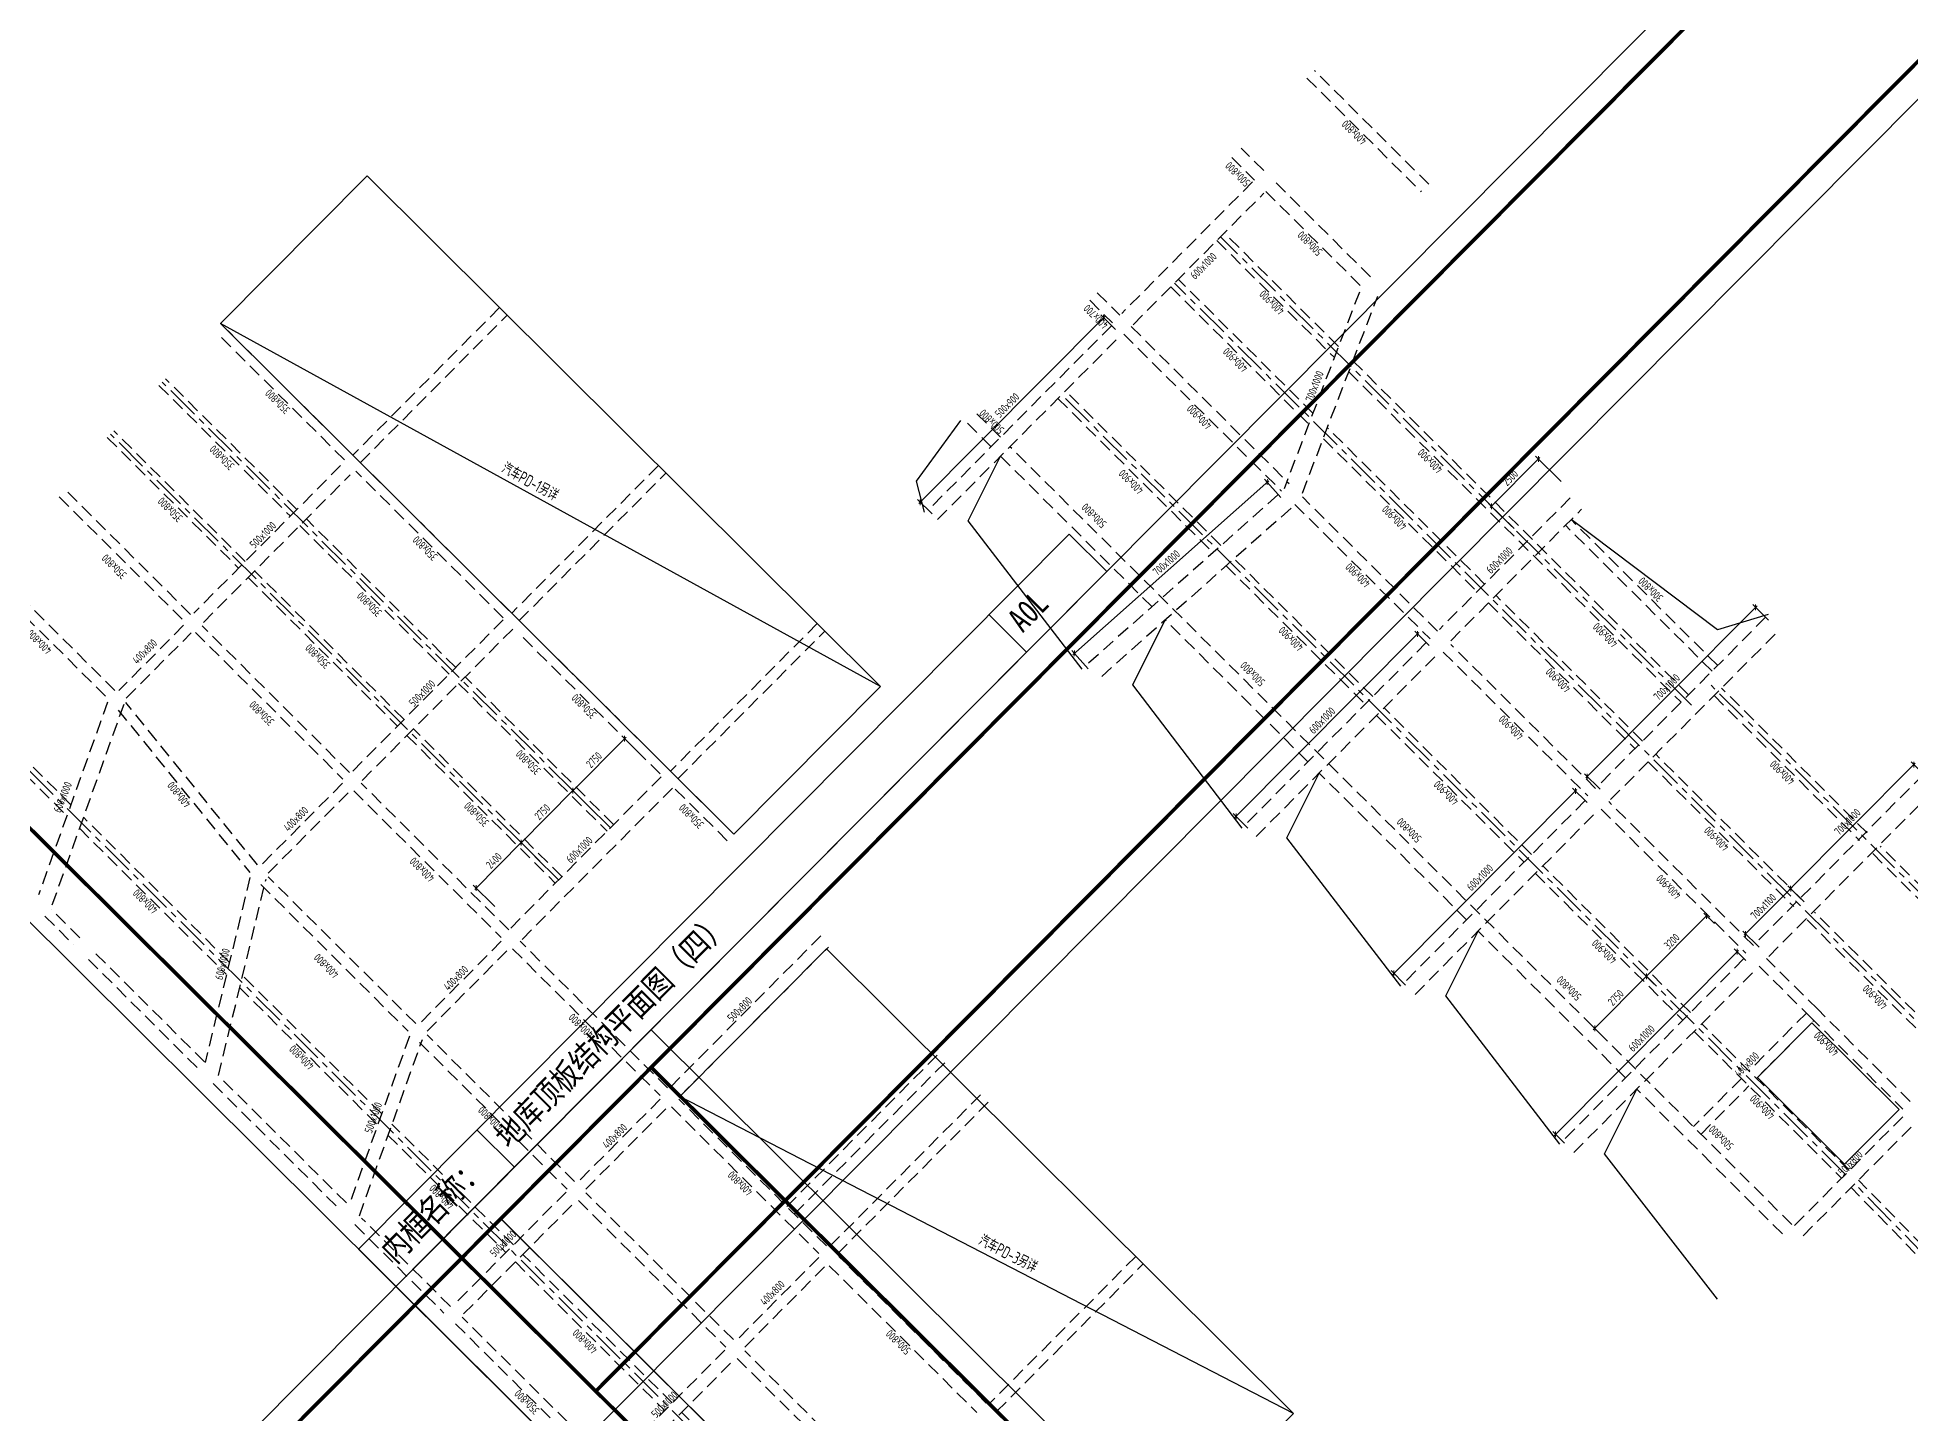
# Model space of a CAD drawing. Extents: x -10019161317 to 520012312, y -3104337261 to 7448155121.
# Drawn here: x 518789741 to 518859981, y 3499950075 to 3500001662 of the extents above; entities that cross this region are included whole.
import ezdxf
from ezdxf.enums import TextEntityAlignment as Align

# ---------------------------------------------------------------- set-up
doc = ezdxf.new("R2010")
doc.units = 0
doc.header["$LTSCALE"] = 1000
doc.header["$MEASUREMENT"] = 0
doc.linetypes.add('CENTER', pattern=[2, 1.25, -0.25, 0.25, -0.25])
doc.linetypes.add('DASHED', pattern=[0.75, 0.5, -0.25])
doc.layers.get('0').update_dxf_attribs({"linetype": 'CONTINUOUS'})
for name, color, linetype in [('S_AXIS', 8, 'CENTER'), ('S_AXIS_DIMS', 3, 'CONTINUOUS'), ('S_BEAM', 4, 'DASHED'), ('S_BEAM_SECD_TEXT_VERT', 211, 'CONTINUOUS'), ('S_BEAM_TEXT_HORZ', 7, 'CONTINUOUS'), ('S_DETL_DIMS', 83, 'CONTINUOUS'), ('S_HOLE', 201, 'CONTINUOUS'), ('S_STAR', 243, 'CONTINUOUS')]:
    doc.layers.add(name, color=color, linetype=linetype)
doc.layers.add('内框', color=8, linetype='CONTINUOUS', plot=False)
doc.styles.add('TH-STYLE3', font='tssdeng.shx', dxfattribs={"width": 0.7, "bigfont": 'tssdchn.shx'})
doc.styles.add('样式 1_yjk', font='Tssdeng.shx', dxfattribs={"width": 0.7, "bigfont": 'Tssdchn.shx'})
doc.styles.add('黑体', font='simhei.ttf')
doc.dimstyles.new('TSSD_100_100', dxfattribs={"dimtxt": 300, "dimasz": 150, "dimexe": 150, "dimexo": 200, "dimgap": 100, "dimtad": 1, "dimdec": 1, "dimdsep": 46, "dimtxsty": 'TH-STYLE3', "dimblk": 'ARCHTICK', "dimcen": -100, "dimdle": 75, "dimclrt": 7, "dimadec": 0, "dimazin": 0, "dimtfac": 1, "dimtdec": 1, "dimtix": 1, "dimtmove": 2, "dimatfit": 3, "dimldrblk": 'ARCHTICK', "dimfxl": 200, "dimtolj": 1, "dimtzin": 0, "dimarcsym": 0})

# ---------------------------------------------------------------- blocks, each defined once
blk = doc.blocks.new('THAPE_A0L_inner')
at = {"layer": '内框'}
for p, q in [((0, 860.8), (0, 841)), ((0, 860.8), (378, 860.8)), ((63, 841), (63, 860.8)), ((63, 860.8), (63, 841)), ((335.4, 841), (335.36, 860.8)), ((335.36, 860.8), (335.4, 841)), ((378, 841), (378, 860.8)), ((0, 841), (63, 841)), ((36, 841), (0, 841)), ((108, 841), (36, 841)), ((63, 841), (335.4, 841)), ((252, 841), (108, 841)), ((378, 841), (252, 841)), ((335.4, 841), (378, 841)), ((1179, 774), (1179, 802))]:
    blk.add_line(p, q, dxfattribs=at)
blk.add_lwpolyline([(0, 0), (1189, 0), (1189, 841), (0, 841)], close=True, dxfattribs=at)
at = {"layer": '内框', "const_width": 1.4}
blk.add_lwpolyline([(25, 831), (25, 10), (1179, 10), (1179, 831)], close=True, dxfattribs=at)
at = {"layer": '内框', "const_width": 0.5}
blk.add_lwpolyline([(1099, 831), (1099, 10)], dxfattribs=at)
at = {"layer": '内框', "style": '黑体', "width": 0.8}
for s, p in [('内框名称：', (5.69, 846.97)), ('A0L', (339.29, 846.96))]:
    blk.add_text(s, height=9, dxfattribs=at).set_placement(p)
blk.add_attdef('内框名称', (66.25, 846.96), '', height=9, dxfattribs=at)
blk = doc.blocks.new('_ArchTick')
at = {"color": 0, "const_width": 0.25}
blk.add_lwpolyline([(-0.53, -0.53), (0.53, 0.53)], dxfattribs=at)
blk = doc.blocks.new('*D113')
at = {"layer": 'S_AXIS_DIMS', "color": 0, "lineweight": -2, "transparency": 16777216}
for p, q in [((518850129, 3499966517), (518848084, 3499964461)), ((518850368, 3499966174), (518849970, 3499966570)), ((518848429, 3499964224), (518848030, 3499964620))]:
    blk.add_line(p, q, dxfattribs=at)
at = {"layer": 'S_AXIS_DIMS', "color": 0, "lineweight": -2, "transparency": 16777216, "xscale": 150, "yscale": 150, "zscale": 150}
for p, rotation in [((518850076, 3499966464), 45.15500888137735), ((518848137, 3499964514), 225.1550088813773)]:
    blk.add_blockref('_ArchTick', p, dxfattribs=dict(at, rotation=rotation))
at = {"layer": 'S_AXIS_DIMS', "color": 7, "transparency": 16777216, "insert": (518848929, 3499965666), "char_height": 300, "attachment_point": 5, "rotation": 45.15501, "style": 'TH-STYLE3'}
blk.add_mtext('\\A1;2750', dxfattribs=at)
blk = doc.blocks.new('*D114')
at = {"layer": 'S_AXIS_DIMS', "color": 0, "lineweight": -2, "transparency": 16777216}
for p, q in [((518852385, 3499968786), (518850023, 3499966411)), ((518852625, 3499968442), (518852226, 3499968839)), ((518850368, 3499966174), (518849969, 3499966570))]:
    blk.add_line(p, q, dxfattribs=at)
at = {"layer": 'S_AXIS_DIMS', "color": 0, "lineweight": -2, "transparency": 16777216, "xscale": 150, "yscale": 150, "zscale": 150}
for p, rotation in [((518852332, 3499968733), 45.15500888137735), ((518850076, 3499966464), 225.1550088813773)]:
    blk.add_blockref('_ArchTick', p, dxfattribs=dict(at, rotation=rotation))
at = {"layer": 'S_AXIS_DIMS', "color": 7, "transparency": 16777216, "insert": (518851027, 3499967775), "char_height": 300, "attachment_point": 5, "rotation": 45.15501, "style": 'TH-STYLE3'}
blk.add_mtext('\\A1;3200', dxfattribs=at)
blk = doc.blocks.new('*D115')
at = {"layer": 'S_AXIS_DIMS', "color": 0, "lineweight": -2, "transparency": 16777216}
for p, q in [((518846874, 3499985021), (518845922, 3499985968)), ((518846081, 3499985915), (518844213, 3499984037)), ((518845112, 3499983248), (518844159, 3499984196))]:
    blk.add_line(p, q, dxfattribs=at)
at = {"layer": 'S_AXIS_DIMS', "color": 0, "lineweight": -2, "transparency": 16777216, "xscale": 150, "yscale": 150, "zscale": 150}
for p, rotation in [((518846029, 3499985862), 45.15500888137735), ((518844266, 3499984090), 225.1550088813773)]:
    blk.add_blockref('_ArchTick', p, dxfattribs=dict(at, rotation=rotation))
at = {"layer": 'S_AXIS_DIMS', "color": 7, "transparency": 16777216, "insert": (518844970, 3499985152), "char_height": 300, "attachment_point": 5, "rotation": 45.15501, "style": 'TH-STYLE3'}
blk.add_mtext('\\A1;2500', dxfattribs=at)
blk = doc.blocks.new('*D116')
at = {"layer": 'S_AXIS_DIMS', "color": 0, "lineweight": -2, "transparency": 16777216}
for p, q in [((518806136, 3499969722), (518807934, 3499971530)), ((518808579, 3499970782), (518807775, 3499971583)), ((518806887, 3499969081), (518806082, 3499969881))]:
    blk.add_line(p, q, dxfattribs=at)
at = {"layer": 'S_AXIS_DIMS', "color": 0, "lineweight": -2, "transparency": 16777216, "xscale": 150, "yscale": 150, "zscale": 150}
for p, rotation in [((518807881, 3499971477), 45.15500888137735), ((518806189, 3499969775), 225.1550088813773)]:
    blk.add_blockref('_ArchTick', p, dxfattribs=dict(at, rotation=rotation))
at = {"layer": 'S_AXIS_DIMS', "color": 7, "transparency": 16777216, "insert": (518806858, 3499970802), "char_height": 300, "attachment_point": 5, "rotation": 45.15501, "style": 'TH-STYLE3'}
blk.add_mtext('\\A1;2400', dxfattribs=at)
blk = doc.blocks.new('*D117')
at = {"layer": 'S_AXIS_DIMS', "color": 0, "lineweight": -2, "transparency": 16777216}
for p, q in [((518807828, 3499971424), (518809873, 3499973480)), ((518810519, 3499972732), (518809714, 3499973532)), ((518808579, 3499970782), (518807775, 3499971583))]:
    blk.add_line(p, q, dxfattribs=at)
at = {"layer": 'S_AXIS_DIMS', "color": 0, "lineweight": -2, "transparency": 16777216, "xscale": 150, "yscale": 150, "zscale": 150}
for p, rotation in [((518809820, 3499973427), 45.15500888137735), ((518807881, 3499971477), 225.1550088813773)]:
    blk.add_blockref('_ArchTick', p, dxfattribs=dict(at, rotation=rotation))
at = {"layer": 'S_AXIS_DIMS', "color": 7, "transparency": 16777216, "insert": (518808674, 3499972628), "char_height": 300, "attachment_point": 5, "rotation": 45.15501, "style": 'TH-STYLE3'}
blk.add_mtext('\\A1;2750', dxfattribs=at)
blk = doc.blocks.new('*D118')
at = {"layer": 'S_AXIS_DIMS', "color": 0, "lineweight": -2, "transparency": 16777216}
for p, q in [((518809768, 3499973373), (518811813, 3499975430)), ((518812316, 3499974823), (518811653, 3499975482)), ((518810377, 3499972873), (518809714, 3499973532))]:
    blk.add_line(p, q, dxfattribs=at)
at = {"layer": 'S_AXIS_DIMS', "color": 0, "lineweight": -2, "transparency": 16777216, "xscale": 150, "yscale": 150, "zscale": 150}
for p, rotation in [((518811760, 3499975376), 45.15500888137735), ((518809820, 3499973427), 225.1550088813773)]:
    blk.add_blockref('_ArchTick', p, dxfattribs=dict(at, rotation=rotation))
at = {"layer": 'S_AXIS_DIMS', "color": 7, "transparency": 16777216, "insert": (518810613, 3499974578), "char_height": 300, "attachment_point": 5, "rotation": 45.15501, "style": 'TH-STYLE3'}
blk.add_mtext('\\A1;2750', dxfattribs=at)
blk = doc.blocks.new('*D133')
at = {"layer": 'S_DETL_DIMS', "color": 0, "lineweight": -2, "transparency": 16777216}
for p, q in [((518846618, 3499960490), (518853528, 3499967438)), ((518853805, 3499967057), (518853369, 3499967491)), ((518847000, 3499960215), (518846564, 3499960648))]:
    blk.add_line(p, q, dxfattribs=at)
at = {"layer": 'S_DETL_DIMS', "color": 0, "lineweight": -2, "transparency": 16777216, "xscale": 150, "yscale": 150, "zscale": 150}
for p, rotation in [((518853475, 3499967385), 45.15729227768128), ((518846671, 3499960543), 225.1572922776813)]:
    blk.add_blockref('_ArchTick', p, dxfattribs=dict(at, rotation=rotation))
at = {"layer": 'S_DETL_DIMS', "color": 7, "transparency": 16777216, "insert": (518849896, 3499964140), "char_height": 300, "attachment_point": 5, "rotation": 45.15729, "style": 'TH-STYLE3'}
blk.add_mtext('\\A1;600x1000', dxfattribs=at)
blk = doc.blocks.new('*D134')
at = {"layer": 'S_DETL_DIMS', "color": 0, "lineweight": -2, "transparency": 16777216}
for p, q in [((518853741, 3499968003), (518855539, 3499969810)), ((518855991, 3499969255), (518855380, 3499969863)), ((518854299, 3499967554), (518853688, 3499968161))]:
    blk.add_line(p, q, dxfattribs=at)
at = {"layer": 'S_DETL_DIMS', "color": 0, "lineweight": -2, "transparency": 16777216, "xscale": 150, "yscale": 150, "zscale": 150}
for p, rotation in [((518855486, 3499969757), 45.15729227768128), ((518853794, 3499968056), 225.1572922776813)]:
    blk.add_blockref('_ArchTick', p, dxfattribs=dict(at, rotation=rotation))
at = {"layer": 'S_DETL_DIMS', "color": 7, "transparency": 16777216, "insert": (518854463, 3499969083), "char_height": 300, "attachment_point": 5, "rotation": 45.15729, "style": 'TH-STYLE3'}
blk.add_mtext('\\A1;700x1100', dxfattribs=at)
blk = doc.blocks.new('*D135')
at = {"layer": 'S_DETL_DIMS', "color": 0, "lineweight": -2, "transparency": 16777216}
for p, q in [((518855433, 3499969704), (518860158, 3499974455)), ((518860575, 3499973935), (518859999, 3499974507)), ((518855991, 3499969255), (518855380, 3499969863))]:
    blk.add_line(p, q, dxfattribs=at)
at = {"layer": 'S_DETL_DIMS', "color": 0, "lineweight": -2, "transparency": 16777216, "xscale": 150, "yscale": 150, "zscale": 150}
for p, rotation in [((518860105, 3499974401), 45.15729227768128), ((518855486, 3499969757), 225.1572922776813)]:
    blk.add_blockref('_ArchTick', p, dxfattribs=dict(at, rotation=rotation))
at = {"layer": 'S_DETL_DIMS', "color": 7, "transparency": 16777216, "insert": (518857618, 3499972256), "char_height": 300, "attachment_point": 5, "rotation": 45.15729, "style": 'TH-STYLE3'}
blk.add_mtext('\\A1;700x1000', dxfattribs=at)
blk = doc.blocks.new('*D136')
at = {"layer": 'S_DETL_DIMS', "color": 0, "lineweight": -2, "transparency": 16777216}
for p, q in [((518847808, 3499973903), (518854225, 3499980356)), ((518854654, 3499979823), (518854065, 3499980408)), ((518848343, 3499973477), (518847754, 3499974062))]:
    blk.add_line(p, q, dxfattribs=at)
at = {"layer": 'S_DETL_DIMS', "color": 0, "lineweight": -2, "transparency": 16777216, "xscale": 150, "yscale": 150, "zscale": 150}
for p, rotation in [((518854172, 3499980302), 45.15729227768128), ((518847860, 3499973956), 225.1572922776813)]:
    blk.add_blockref('_ArchTick', p, dxfattribs=dict(at, rotation=rotation))
at = {"layer": 'S_DETL_DIMS', "color": 7, "transparency": 16777216, "insert": (518850839, 3499977306), "char_height": 300, "attachment_point": 5, "rotation": 45.15729, "style": 'TH-STYLE3'}
blk.add_mtext('\\A1;700x1000', dxfattribs=at)
blk = doc.blocks.new('*D137')
at = {"layer": 'S_DETL_DIMS', "color": 0, "lineweight": -2, "transparency": 16777216}
for p, q in [((518840555, 3499966519), (518847466, 3499973467)), ((518847849, 3499972980), (518847307, 3499973520)), ((518841044, 3499966138), (518840502, 3499966678))]:
    blk.add_line(p, q, dxfattribs=at)
at = {"layer": 'S_DETL_DIMS', "color": 0, "lineweight": -2, "transparency": 16777216, "xscale": 150, "yscale": 150, "zscale": 150}
for p, rotation in [((518847413, 3499973414), 45.15729227768128), ((518840608, 3499966572), 225.1572922776813)]:
    blk.add_blockref('_ArchTick', p, dxfattribs=dict(at, rotation=rotation))
at = {"layer": 'S_DETL_DIMS', "color": 7, "transparency": 16777216, "insert": (518843833, 3499970169), "char_height": 300, "attachment_point": 5, "rotation": 45.15729, "style": 'TH-STYLE3'}
blk.add_mtext('\\A1;600x1000', dxfattribs=at)
blk = doc.blocks.new('*D150')
at = {"layer": 'S_DETL_DIMS', "color": 0, "lineweight": -2, "transparency": 16777216}
for p, q in [((518834635, 3499972407), (518841545, 3499979356)), ((518841929, 3499978869), (518841386, 3499979408)), ((518835124, 3499972026), (518834581, 3499972566))]:
    blk.add_line(p, q, dxfattribs=at)
at = {"layer": 'S_DETL_DIMS', "color": 0, "lineweight": -2, "transparency": 16777216, "xscale": 150, "yscale": 150, "zscale": 150}
for p, rotation in [((518841493, 3499979302), 45.15729227768128), ((518834688, 3499972460), 225.1572922776813)]:
    blk.add_blockref('_ArchTick', p, dxfattribs=dict(at, rotation=rotation))
at = {"layer": 'S_DETL_DIMS', "color": 7, "transparency": 16777216, "insert": (518837913, 3499976058), "char_height": 300, "attachment_point": 5, "rotation": 45.15729, "style": 'TH-STYLE3'}
blk.add_mtext('\\A1;600x1000', dxfattribs=at)
blk = doc.blocks.new('*D151')
at = {"layer": 'S_DETL_DIMS', "color": 0, "lineweight": -2, "transparency": 16777216}
for p, q in [((518828571, 3499978523), (518835913, 3499985042)), ((518836372, 3499984413), (518835758, 3499985104)), ((518829141, 3499977993), (518828527, 3499978685))]:
    blk.add_line(p, q, dxfattribs=at)
at = {"layer": 'S_DETL_DIMS', "color": 0, "lineweight": -2, "transparency": 16777216, "xscale": 150, "yscale": 150, "zscale": 150}
for p, rotation in [((518835857, 3499984992), 41.59943769394685), ((518828627, 3499978573), 221.5994376939469)]:
    blk.add_blockref('_ArchTick', p, dxfattribs=dict(at, rotation=rotation))
at = {"layer": 'S_DETL_DIMS', "color": 7, "transparency": 16777216, "insert": (518832076, 3499981969), "char_height": 300, "attachment_point": 5, "rotation": 41.59944, "style": 'TH-STYLE3'}
blk.add_mtext('\\A1;700x1000', dxfattribs=at)
blk = doc.blocks.new('*D152')
at = {"layer": 'S_DETL_DIMS', "color": 0, "lineweight": -2, "transparency": 16777216}
for p, q in [((518822790, 3499984187), (518829771, 3499991207)), ((518830162, 3499990711), (518829611, 3499991259)), ((518823287, 3499983798), (518822736, 3499984346))]:
    blk.add_line(p, q, dxfattribs=at)
at = {"layer": 'S_DETL_DIMS', "color": 0, "lineweight": -2, "transparency": 16777216, "xscale": 150, "yscale": 150, "zscale": 150}
for p, rotation in [((518829718, 3499991154), 45.15729227768128), ((518822842, 3499984240), 225.1572922776813)]:
    blk.add_blockref('_ArchTick', p, dxfattribs=dict(at, rotation=rotation))
at = {"layer": 'S_DETL_DIMS', "color": 7, "transparency": 16777216, "insert": (518826103, 3499987873), "char_height": 300, "attachment_point": 5, "rotation": 45.15729, "style": 'TH-STYLE3'}
blk.add_mtext('\\A1;500x900', dxfattribs=at)

msp = doc.modelspace()

# ---------------------------------------------------------------- linework, layer by layer
at = {"layer": 'S_AXIS'}
for p, q in [((518851763.6688, 3499976632.7918), (518834108.2038, 3499994191.2935)), ((518909382.9706, 3499915873.5202), (518832380.5913, 3499992454.1671)), ((518811223.4918, 3499972031.3859), (518794419.1144, 3499988743.7278)), ((518857539.3815, 3499959041.5775), (518828149.4455, 3499988270.5486)), ((518809284.2598, 3499970081.4745), (518792479.8824, 3499986793.8164)), ((518837121.9317, 3499926741.3512), (518784652.5431, 3499978923.3717)), ((518911851.0572, 3499918355.1792), (518852503.9249, 3499977377.2747)), ((518863441.2989, 3499952998.9527), (518857893.2924, 3499958682.3627))]:
    msp.add_line(p, q, dxfattribs=at)
at = {"layer": 'S_BEAM'}
for p, q in [((518837344.6878, 3500000139.9633), (518841634.4871, 3499995873.6661)), ((518841916.5523, 3499996157.2842), (518837626.7528, 3500000423.5816)), ((518835727.8259, 3499996670.6504), (518834876.9709, 3499997516.8453)), ((518834524.3897, 3499997162.3224), (518835375.2446, 3499996316.1275)), ((518835304.7023, 3499996245.2489), (518830403.8598, 3499991317.4175)), ((518830829.2873, 3499990894.3201), (518835730.1297, 3499995822.1514)), ((518835800.6778, 3499995893.0357), (518839381.48, 3499992332.0348)), ((518839734.0612, 3499992686.5577), (518836153.259, 3499996247.5586)), ((518833967.2061, 3499994049.5194), (518838367.4448, 3499989673.3802)), ((518838523.8841, 3499990081.9361), (518834249.2711, 3499994333.1377)), ((518832239.5588, 3499992312.358), (518837419.7234, 3499987160.5646)), ((518837576.1627, 3499987569.1205), (518832521.6238, 3499992595.9763)), ((518829200.3711, 3499991809.0365), (518830051.2522, 3499990962.8156)), ((518829482.4361, 3499992092.6548), (518830333.3172, 3499991246.4339)), ((518839311.3244, 3499992119.5344), (518836485.9703, 3499984740.8566)), ((518837175.1643, 3499984583.2001), (518840000.5031, 3499991961.8382)), ((518807068.5837, 3499991536.1742), (518801568.3796, 3499986005.6277)), ((518801851.9975, 3499985723.5624), (518807352.2017, 3499991254.1089)), ((518830016.2439, 3499990856.707), (518823140.9768, 3499983943.5051)), ((518801250.7386, 3499985827.9945), (518796535.5841, 3499990517.3247)), ((518801497.5455, 3499986076.1606), (518796782.391, 3499990765.4908)), ((518823495.4994, 3499983590.9236), (518830370.7668, 3499990504.1257)), ((518830476.6797, 3499990539.7181), (518836397.2135, 3499984651.6103)), ((518830758.7446, 3499990823.3365), (518836679.2785, 3499984935.2286)), ((518851656.456, 3499977021.483), (518839066.7269, 3499989542.0696)), ((518799470.3782, 3499983966.9397), (518794542.5665, 3499988867.7624)), ((518838910.2881, 3499989133.515), (518851374.3899, 3499976737.8658)), ((518794295.7595, 3499988619.5965), (518799223.5725, 3499983718.7725)), ((518828008.3834, 3499988128.7688), (518833815.811, 3499982353.1478)), ((518834114.3166, 3499982620.4155), (518828290.4474, 3499988412.3882)), ((518825855.7684, 3499986673.2758), (518824969.4385, 3499987554.7519)), ((518792356.5275, 3499986669.6852), (518797284.3406, 3499981768.8612)), ((518797531.1462, 3499982017.0283), (518792603.3346, 3499986917.851)), ((518825503.1551, 3499986318.7848), (518824616.8573, 3499987200.229)), ((518844008.1751, 3499981172.3355), (518838119.0045, 3499987029.2517)), ((518831537.8469, 3499980317.1406), (518825857.6779, 3499985966.2035)), ((518855529.3027, 3499957162.2413), (518826210.2912, 3499986320.6944)), ((518837962.5652, 3499986620.6958), (518843726.1087, 3499980888.7185)), ((518795964.0752, 3499979732.2529), (518801464.3546, 3499985262.875)), ((518801109.8317, 3499985615.4562), (518797390.1332, 3499981875.2376)), ((518807206.7233, 3499979904.6301), (518801676.1661, 3499985404.8971)), ((518807453.5301, 3499980152.7961), (518801922.973, 3499985653.0631)), ((518813024.5684, 3499985612.8097), (518807524.3276, 3499980082.2264)), ((518807807.9456, 3499979800.1611), (518813308.1864, 3499985330.7444)), ((518795485.9557, 3499980031.4606), (518790806.2253, 3499984685.5607)), ((518790559.4184, 3499984437.3947), (518795239.1489, 3499979783.2945)), ((518836255.2746, 3499984510.8057), (518829024.9909, 3499978091.5766)), ((518836752.5674, 3499984016.2408), (518829522.2837, 3499977597.0117)), ((518836893.5456, 3499984157.9966), (518841963.223, 3499979116.0851)), ((518842245.2868, 3499979399.7047), (518837175.6093, 3499984441.6161)), ((518847216.697, 3499984398.4946), (518842315.8301, 3499979470.6875)), ((518842741.2594, 3499979047.5919), (518847642.1244, 3499983975.3971)), ((518799578.0954, 3499983366.1913), (518805179.5572, 3499977795.4081)), ((518805426.3628, 3499978043.5753), (518799824.9011, 3499983614.3585)), ((518852537.8947, 3499977907.769), (518847042.7938, 3499983372.772)), ((518852749.4426, 3499978120.4816), (518847254.3418, 3499983585.4847)), ((518792647.6324, 3499977177.563), (518787967.9302, 3499981831.6351)), ((518797390.0937, 3499981875.1979), (518795609.5523, 3499980084.8342)), ((518834312.9763, 3499981858.7055), (518839530.3775, 3499976669.8792)), ((518839812.4415, 3499976953.4986), (518834611.4819, 3499982125.9732)), ((518787685.8652, 3499981548.0167), (518792365.5674, 3499976893.9447)), ((518797638.8634, 3499981416.2799), (518803240.3252, 3499975845.4967)), ((518803487.1309, 3499976093.6639), (518797885.6691, 3499981664.4471)), ((518844151.5362, 3499980465.6211), (518849646.6393, 3499975000.6139)), ((518849928.7054, 3499975284.2312), (518844433.6025, 3499980749.238)), ((518795221.9061, 3499979624.1496), (518792789.0553, 3499977177.9492)), ((518807206.8115, 3499979833.8647), (518801565.537, 3499974161.4697)), ((518818980.6211, 3499979689.5149), (518813480.3119, 3499974158.8621)), ((518837379.6685, 3499974507.3104), (518832035.012, 3499979822.6981)), ((518854547.5541, 3499979928.48), (518848236.3612, 3499973582.5803)), ((518790993.8277, 3499972898.8867), (518784793.5756, 3499979065.1808)), ((518793072.6736, 3499976895.8842), (518795505.5244, 3499979342.0847)), ((518795664.5764, 3499979360.1971), (518801195.1335, 3499973859.93)), ((518801441.9404, 3499974108.0961), (518795911.3832, 3499979608.3631)), ((518801920.0599, 3499973808.8885), (518807561.3344, 3499979481.2835)), ((518813091.7613, 3499974051.8236), (518807773.9599, 3499979340.5001)), ((518813338.5682, 3499974299.9896), (518808020.7668, 3499979588.6661)), ((518813763.9302, 3499973876.797), (518819264.1707, 3499979407.3806)), ((518841822.214, 3499978974.3579), (518835017.3258, 3499972132.0631)), ((518848732.6953, 3499973088.9687), (518855043.8862, 3499979434.8663)), ((518784511.5106, 3499978781.5625), (518790844.7691, 3499972482.9904)), ((518835442.7533, 3499971708.9656), (518842247.6432, 3499978551.2623)), ((518842459.5551, 3499978622.4714), (518847883.7276, 3499973228.0064)), ((518848165.7926, 3499973511.6247), (518842741.6188, 3499978906.091)), ((518811346.8952, 3499972155.4689), (518805780.8857, 3499977690.994)), ((518805534.0801, 3499977442.8268), (518811100.0895, 3499971907.3017)), ((518852611.0579, 3499976988.6592), (518858070.7105, 3499971558.9085)), ((518858352.7766, 3499971842.5257), (518852893.124, 3499977272.2765)), ((518792372.6404, 3499976745.9855), (518789782.7119, 3499969519.6881)), ((518792979.2124, 3499976660.049), (518790252.5977, 3499969052.3759)), ((518792767.5225, 3499976447.2455), (518797708.8085, 3499970354.4057)), ((518797992.4878, 3499970639.6472), (518793051.2018, 3499976732.487)), ((518839955.805, 3499976246.7818), (518845486.3622, 3499970746.5147)), ((518845768.4262, 3499971030.1341), (518840237.869, 3499976530.4011)), ((518803594.8481, 3499975492.9155), (518809160.8576, 3499969957.3903)), ((518809407.6633, 3499970205.5575), (518803841.6538, 3499975741.0827)), ((518855884.69, 3499969360.8667), (518850425.0374, 3499974790.6175)), ((518843335.6513, 3499968583.9441), (518837805.0958, 3499974084.2128)), ((518850142.9713, 3499974507.0002), (518855602.6239, 3499969077.2495)), ((518860468.0872, 3499974040.3728), (518854169.1257, 3499967706.7227)), ((518801177.8928, 3499973700.7831), (518798110.4362, 3499970616.4339)), ((518798394.0545, 3499970334.3689), (518801461.5111, 3499973418.7181)), ((518801602.932, 3499973419.1064), (518807133.4891, 3499967918.8394)), ((518807415.5541, 3499968202.4577), (518801884.9969, 3499973702.7248)), ((518813127.3437, 3499973945.7586), (518807486.0698, 3499968273.3633)), ((518807911.4968, 3499967850.2659), (518813552.7716, 3499973522.6611)), ((518815608.5342, 3499971548.8348), (518813658.998, 3499973487.6937)), ((518815855.3411, 3499971797.0008), (518813905.8048, 3499973735.8597)), ((518854663.3323, 3499967210.9718), (518860964.4251, 3499973546.7532)), ((518847778.2, 3499973050.9903), (518840973.3118, 3499966208.6954)), ((518841398.7393, 3499965785.5979), (518848203.6293, 3499972627.8946)), ((518848380.0596, 3499972734.3927), (518853804.2877, 3499967339.8724)), ((518854086.3515, 3499967623.4919), (518848662.1246, 3499973018.011)), ((518791314.6549, 3499972015.6782), (518796817.1752, 3499966543.2944)), ((518796927.3527, 3499966997.8589), (518791463.7134, 3499972431.5745)), ((518864202.4298, 3499966024.9103), (518858849.1086, 3499971348.912)), ((518851724.4531, 3499965106.7275), (518846193.8536, 3499970607.0366)), ((518858567.0426, 3499971065.2948), (518863920.3637, 3499965741.2931)), ((518797709.334, 3499970169.1316), (518796029.1285, 3499963237.0278)), ((518796526.5875, 3499962742.2933), (518798312.5118, 3499970110.5658)), ((518798112.3779, 3499969909.3298), (518803642.9351, 3499964409.0627)), ((518803925, 3499964692.6811), (518798394.4429, 3499970192.9481)), ((518845911.7897, 3499970323.4173), (518851442.3867, 3499964823.1106)), ((518790019.2634, 3499968720.4998), (518791082.8526, 3499967662.7357)), ((518791329.6595, 3499967910.9017), (518790266.0703, 3499968968.6658)), ((518856098.956, 3499968583.6357), (518861452.2771, 3499963259.6341)), ((518861734.3432, 3499963543.2513), (518856381.0221, 3499968867.253)), ((518807133.8775, 3499967777.4186), (518804066.4209, 3499964693.0694)), ((518813371.5388, 3499962279.0933), (518807840.9816, 3499967779.3603)), ((518819118.8767, 3499967987.1706), (518813477.5074, 3499962314.7396)), ((518849291.6455, 3499962660.5664), (518843761.0786, 3499968160.8465)), ((518854157.0969, 3499967694.6276), (518854169.1257, 3499967706.7227)), ((518854157.0969, 3499967694.6276), (518854169.1244, 3499967706.7214)), ((518791650.1156, 3499967098.5789), (518795762.6241, 3499963008.5941)), ((518796009.4309, 3499963256.7602), (518791896.9224, 3499967346.745)), ((518804350.0392, 3499964411.0044), (518807417.4958, 3499967495.3536)), ((518807558.9166, 3499967495.742), (518813089.4738, 3499961995.4749)), ((518813832.0303, 3499961962.1584), (518819402.8164, 3499967563.6176)), ((518853734.245, 3499967127.5676), (518846929.3568, 3499960285.2728)), ((518856499.1534, 3499965229.9385), (518854582.6266, 3499967129.821)), ((518802638.9105, 3499961317.5825), (518797424.8117, 3499966503.1243)), ((518847354.7843, 3499959862.1753), (518854159.6742, 3499966704.472)), ((518854300.5629, 3499966846.2015), (518856217.0676, 3499964946.341)), ((518797314.6342, 3499966048.5599), (518802490.058, 3499960901.4813)), ((518856075.2793, 3499965087.3527), (518853920.9917, 3499962921.2013)), ((518856217.1271, 3499964946.2818), (518859689.4559, 3499961487.1157)), ((518859971.5208, 3499961770.7341), (518856499.1534, 3499965229.9385)), ((518803689.2014, 3499964222.0152), (518801419.4125, 3499957877.0668)), ((518809880.9847, 3499958769.3166), (518804350.4275, 3499964269.5836)), ((518851867.8142, 3499964400.0132), (518857398.349, 3499958899.7684)), ((518857680.4141, 3499959183.3866), (518852149.8806, 3499964683.6301)), ((518854204.61, 3499962639.1364), (518856358.8976, 3499964805.2877)), ((518801811.0933, 3499957487.5311), (518804173.6674, 3499964091.85)), ((518804068.3625, 3499963985.9653), (518809598.9197, 3499958485.6983)), ((518817838.5219, 3499957836.5752), (518823550.404, 3499963579.9073)), ((518818122.1402, 3499957554.5102), (518823834.0223, 3499963297.8423)), ((518796330.1881, 3499962444.9324), (518801080.8223, 3499957720.3169)), ((518801327.6291, 3499957968.4829), (518796576.995, 3499962693.0985)), ((518855176.7216, 3499956807.7185), (518849717.0729, 3499962237.4688)), ((518853638.9267, 3499962637.583), (518851844.3124, 3499960833.0857)), ((518852127.9306, 3499960551.0206), (518853922.545, 3499962355.518)), ((518813089.8621, 3499961854.0541), (518810022.4055, 3499958769.7049)), ((518810306.0238, 3499958487.6399), (518813373.4804, 3499961571.9891)), ((518813514.9013, 3499961572.3775), (518819045.4584, 3499956072.1105)), ((518819327.5234, 3499956355.7288), (518813796.9662, 3499961855.9958)), ((518825108.7441, 3499962026.9698), (518819468.9484, 3499956356.1211)), ((518819752.5667, 3499956074.0561), (518825392.3622, 3499961744.9046)), ((518807589.3867, 3499956394.2194), (518803030.5914, 3499960928.0468)), ((518859690.1965, 3499961204.236), (518855600.2168, 3499957091.7346)), ((518855954.7762, 3499956739.1901), (518860044.7194, 3499960851.6548)), ((518802881.7388, 3499960511.9456), (518807307.32, 3499956110.6028)), ((518863303.1803, 3499952854.055), (518857749.2826, 3499958543.5781)), ((518863585.3088, 3499953137.7373), (518858031.4112, 3499958827.2602)), ((518809563.893, 3499958379.5756), (518805368.1511, 3499954160.7785)), ((518805722.674, 3499953808.1972), (518809918.4159, 3499958026.9944)), ((518810024.3472, 3499958062.6008), (518815554.9044, 3499952562.3338)), ((518815836.9693, 3499952845.9521), (518810306.4122, 3499958346.2191)), ((518801648.1007, 3499957156.1446), (518804980.6314, 3499953841.8943)), ((518805227.4383, 3499954090.0603), (518801894.9075, 3499957404.3106)), ((518807661.8429, 3499955758.0215), (518813263.3046, 3499950187.2384)), ((518813545.3713, 3499950470.855), (518807943.9096, 3499956041.6382)), ((518819045.8468, 3499955930.6896), (518815978.3902, 3499952846.3404)), ((518825318.7662, 3499950467.8166), (518819788.209, 3499955968.0836)), ((518830925.1988, 3499955963.3071), (518825424.929, 3499950432.7525)), ((518816262.0085, 3499952564.2755), (518819329.4651, 3499955648.6247)), ((518819435.6278, 3499955613.5607), (518824966.185, 3499950113.2937)), ((518825708.5473, 3499950150.6876), (518831208.8171, 3499955681.2422)), ((518811200.5079, 3499948183.9618), (518805669.9507, 3499953684.2288)), ((518805423.1439, 3499953436.0628), (518810953.7011, 3499947935.7957)), ((518815519.8777, 3499952456.2111), (518811324.0807, 3499948237.3591)), ((518821792.954, 3499946922.5876), (518816262.3968, 3499952422.8546)), ((518811678.6036, 3499947884.7778), (518815874.4006, 3499952103.6299)), ((518815980.3318, 3499952139.2363), (518821510.889, 3499946638.9693)), ((518819501.3559, 3499944547.4905), (518813899.8942, 3499950118.2738))]:
    msp.add_line(p, q, dxfattribs=at)
at = {"layer": 'S_HOLE'}
for points in [[(518822999.7707, 3499983872.3853), (518822698.7985, 3499985029.2924), (518824369.1537, 3499987305.5133)], [(518828920.1966, 3499977984.3768), (518824645.323, 3499983539.5827), (518825857.6498, 3499985966.0516)], [(518854642.7617, 3499980024.0742), (518852747.0331, 3499979451.1285), (518847254.413, 3499983585.4157)], [(518834911.732, 3499972025.6482), (518830819.8792, 3499977398.8531), (518832032.206, 3499979825.322)], [(518840867.5354, 3499966102.4558), (518836592.6724, 3499971657.6723), (518837804.9992, 3499974084.1411)], [(518846823.5548, 3499960179.045), (518842548.6959, 3499965734.2656), (518843761.0227, 3499968160.7344)], [(518852744.0255, 3499954361.5091), (518848504.6956, 3499959810.874), (518849717.0224, 3499962237.3429)]]:
    msp.add_lwpolyline(points, dxfattribs=at)
msp.add_lwpolyline([(518854237.7834, 3499962672.4925), (518856279.5632, 3499964725.5164), (518859552.1338, 3499961470.8693), (518857510.354, 3499959417.8453)], close=True, dxfattribs=at)
at = {"layer": 'S_STAR'}
for p, q in [((518821355.5983, 3499977327.5418), (518796605.1288, 3499990941.6762)), ((518836845.8147, 3499950075.285), (518813832.0303, 3499961962.1584))]:
    msp.add_line(p, q, dxfattribs=at)
for points in [[(518815855.3411, 3499971797.0008), (518796605.1288, 3499990941.6762), (518802105.3881, 3499996472.2193), (518821355.6003, 3499977327.5438)], [(518831345.5523, 3499944544.7387), (518813832.1337, 3499961962.3045), (518819332.3956, 3499967492.7669), (518836845.8147, 3499950075.285)]]:
    msp.add_lwpolyline(points, close=True, dxfattribs=at)

# ---------------------------------------------------------------- block references
at = {"layer": '内框', "xscale": 100, "yscale": 100, "zscale": 100, "rotation": 45.15729833413873}
for p in [(518809624.9343, 3499948434.5681), (518788539.5966, 3499820855.7213)]:
    msp.add_blockref('THAPE_A0L_inner', p, dxfattribs=at)
msp.add_blockref('THAPE_A0L_inner', (518862812.8404, 3499895537.9045), dxfattribs=at).add_auto_attribs({'内框名称': '地库顶板结构平面图（四）'})

# ---------------------------------------------------------------- texts
at = {"layer": 'S_BEAM_SECD_TEXT_VERT', "linetype": 'Continuous', "style": '样式 1_yjk', "width": 0.7}
for s, rotation, p in [('400x900', 135.157326791, (518836133.97, 3499991832.0163)), ('400x900', 135.157326791, (518834766.9721, 3499989677.5528)), ('350x800', 135.157326791, (518796763.5988, 3499986017.6623)), ('400x900', 135.157756617, (518842070.495, 3499985889.0623)), ('400x900', 135.157326791, (518830858.4018, 3499985107.425)), ('350x800', 135.157326791, (518794824.3668, 3499984067.7509)), ('400x900', 135.157326791, (518840732.7769, 3499983764.0538)), ('300x800', 135.157326791, (518850341.8118, 3499981074.901)), ('350x800', 135.157326791, (518802294.1654, 3499980517.3859)), ('400x900', 135.157326791, (518848639.3398, 3499979363.0557)), ('400x900', 135.157326791, (518836853.5262, 3499979223.4156)), ('350x800', 135.157326791, (518800354.9334, 3499978567.4745)), ('400x900', 135.157326791, (518846871.6423, 3499977670.0667)), ('350x800', 135.157326791, (518808250.15, 3499974594.0214)), ('400x900', 135.157326791, (518855276.936, 3499974209.4822)), ('400x900', 135.157326791, (518842672.3851, 3499973447.6824)), ('350x800', 135.157326791, (518806310.9181, 3499972644.1101)), ('400x900', 135.157326791, (518852808.8494, 3499971727.8232)), ('400x800', 135.157326791, (518793891.944, 3499969376.7735)), ('400x900', 135.157326791, (518848601.8985, 3499967497.6953)), ('400x900', 135.157326791, (518858753.465, 3499965793.0271)), ('400x800', 135.157326791, (518799752.8317, 3499963530.125)), ('400x800', 45.157330782, (518853943.8445, 3499963055.4428)), ('400x900', 135.157326791, (518854525.7919, 3499961667.7758)), ('400x800', 135.157326791, (518805005.1382, 3499958306.5764)), ('400x800', 135.157326791, (518810375.6057, 3499952885.1813))]:
    msp.add_text(s, height=300, rotation=rotation, dxfattribs=at).set_placement(p, align=Align.CENTER)
at = {"layer": 'S_BEAM_TEXT_HORZ', "linetype": 'Continuous', "style": '样式 1_yjk', "width": 0.7}
for s, rotation, p in [('400x800', 135.157326791, (518839221.5236, 3499998203.1943)), ('500x800', 135.157326791, (518834853.7394, 3499996642.6703)), ('500x800', 135.158862648, (518837561.5945, 3499994047.4816)), ('600x1000', 45.157331307, (518833575.1777, 3499992993.7965)), ('400x700', 135.157326791, (518829535.8584, 3499991295.5038)), ('700x1000', 69.047762477, (518837771.906, 3499988531.7876)), ('350x800', 135.157326791, (518798851.7369, 3499988117.2998)), ('500x800', 135.157326791, (518825627.6992, 3499987365.8041)), ('400x900', 135.157326791, (518833413.5736, 3499987536.7637)), ('500x800', 135.157326791, (518829466.5501, 3499983843.3703)), ('500x1000', 45.157331307, (518798302.3991, 3499982907.0883)), ('350x800', 135.157326791, (518804382.3035, 3499982617.0234)), ('600x1000', 45.157046477, (518844673.1218, 3499981956.6907)), ('350x800', 135.157326791, (518792722.993, 3499981933.0832)), ('400x900', 135.157326791, (518839359.83, 3499981603.6172)), ('400x800', 135.157326791, (518789913.8074, 3499979108.4556)), ('400x800', 45.157331307, (518793870.1089, 3499978535.6755)), ('500x800', 135.157326791, (518835414.8051, 3499977912.2336)), ('500x1000', 45.157331307, (518804270.9153, 3499976971.2563)), ('350x800', 135.157326791, (518810338.2881, 3499976693.659)), ('350x800', 135.157326791, (518798253.5643, 3499976432.8021)), ('400x900', 135.157326791, (518845108.7291, 3499975897.4606)), ('600x1000', 68.263649731, (518790826.0331, 3499973125.908)), ('400x800', 129.042013721, (518795167.1451, 3499973370.8171)), ('400x800', 45.157331307, (518799541.0039, 3499972261.1997)), ('350x800', 135.157326791, (518814369.5444, 3499972571.3686)), ('500x800', 135.157326791, (518841281.4553, 3499972049.0752)), ('600x1000', 45.157331307, (518810170.2013, 3499971104.2845)), ('400x800', 135.157326791, (518804270.0939, 3499970570.316)), ('400x900', 135.157326791, (518851013.5926, 3499969922.6937)), ('600x1000', 76.375386444, (518796823.8243, 3499966889.1871)), ('400x800', 135.157326791, (518800680.211, 3499966960.6634)), ('400x800', 45.157331307, (518805539.6138, 3499966295.4478)), ('500x800', 135.157326791, (518847275.2684, 3499966125.839)), ('500x800', 45.157331307, (518816180.1216, 3499965127.2782)), ('400x800', 135.157326791, (518810227.5639, 3499964715.2431)), ('400x900', 135.157326791, (518856926.0594, 3499964035.9761)), ('500x1000', 70.316261299, (518802477.2461, 3499961116.7017)), ('400x800', 135.157326791, (518806837.0576, 3499961239.2671)), ('400x800', 45.157331307, (518811495.3879, 3499960372.2928)), ('500x800', 135.157326791, (518852983.7955, 3499960523.0483)), ('500x800', 45.157317794, (518857832.4153, 3499959358.4417)), ('400x800', 135.157326791, (518816198.0403, 3499958806.4501)), ('500x1000', 45.157331307, (518807307.2861, 3499956340.3917)), ('400x800', 45.157331307, (518817407.5689, 3499954492.529)), ('500x800', 135.157326791, (518822128.1566, 3499952857.0748)), ('350x800', 135.157326791, (518808197.3333, 3499950608.1446)), ('500x1000', 45.157331307, (518813361.6999, 3499950306.6528))]:
    msp.add_text(s, height=300, rotation=rotation, dxfattribs=at).set_placement(p, align=Align.CENTER)
at = {"layer": 'S_STAR', "style": '样式 1_yjk', "width": 0.7}
for s, rotation, p in [('汽车PD-1另详', 331.186760389, (518808111.1755, 3499984816.2351)), ('汽车PD-3另详', 332.683147713, (518826037.8767, 3499955874.7603))]:
    msp.add_text(s, height=450, rotation=rotation, dxfattribs=at).set_placement(p, align=Align.CENTER)

# ---------------------------------------------------------------- dimensions: what is measured, and where the dimension line sits
at = {"layer": 'S_AXIS_DIMS'}
for base, p1, p2, picture, middle in [((518844265.6056, 3499984089.8031), (518847016.2988, 3499984879.8919), (518845253.3513, 3499983107.3876), '*D115', (518844969.8231, 3499985152.3551)), ((518811759.7041, 3499975376.3595), (518810518.5588, 3499972732.1509), (518812457.7796, 3499974682.051), '*D118', (518810612.7999, 3499974577.7466)), ((518809820.4043, 3499973426.538), (518808721.2008, 3499970641.2721), (518810660.3623, 3499972591.1126), '*D117', (518808673.5297, 3499972627.9549)), ((518807881.1638, 3499971476.7761), (518807028.7086, 3499968939.5973), (518808721.1318, 3499970641.3407), '*D116', (518806857.6634, 3499970802.2365)), ((518850075.8171, 3499966464.2885), (518852766.4702, 3499968301.3796), (518850509.9822, 3499966032.4663), '*D114', (518851026.8525, 3499967774.9975)), ((518848136.6512, 3499964514.4435), (518850510.0318, 3499966032.5149), (518848570.8163, 3499964082.6213), '*D113', (518848929.0439, 3499965665.6491))]:
    dim = msp.add_linear_dim(base=base, p1=p1, p2=p2, angle=45.155008881, dimstyle='TSSD_100_100', dxfattribs=at)
    dim.commit()
    dim.dimension.update_dxf_attribs({"geometry": picture, "text_midpoint": middle})
at = {"layer": 'S_DETL_DIMS'}
for base, p1, p2, text, picture, middle in [((518829717.7845, 3499991153.6656), (518823428.8824, 3499983657.1759), (518830304.2571, 3499990570.4042), '500x900', '*D152', (518826102.8358, 3499987873.3422)), ((518854171.7214, 3499980302.3688), (518848484.6156, 3499973335.6852), (518854795.8457, 3499979681.6619), '700x1000', '*D136', (518850838.8452, 3499977305.671)), ((518841492.5214, 3499979302.4178), (518835265.6051, 3499971885.3158), (518842070.4665, 3499978727.6372), '600x1000', '*D150', (518837912.8307, 3499976057.5465)), ((518860105.153, 3499974401.4252), (518856132.939, 3499969113.9769), (518860716.3733, 3499973793.5516), '700x1000', '*D135', (518857618.4484, 3499972255.5577)), ((518847413.1171, 3499973414.1899), (518841186.2008, 3499965997.0879), (518847991.0622, 3499972839.4093), '600x1000', '*D137', (518843833.4264, 3499970169.3186)), ((518855486.2676, 3499969757.1075), (518854440.832, 3499967412.5538), (518856132.939, 3499969113.9769), '700x1100', '*D134', (518854462.9528, 3499969082.6867)), ((518853475.445, 3499967384.9504), (518847142.1819, 3499960073.7188), (518853946.9873, 3499966915.9901), '600x1000', '*D133', (518849895.7808, 3499964140.1058))]:
    dim = msp.add_linear_dim(base=base, p1=p1, p2=p2, angle=45.157292278, text=text, dimstyle='TSSD_100_100', dxfattribs=at)
    dim.commit()
    dim.dimension.update_dxf_attribs({"geometry": picture, "text_midpoint": middle})
dim = msp.add_aligned_dim(p1=(518829274.2396, 3499977843.825), p2=(518836504.5282, 3499984263.0487), distance=974.8513, text='700x1000', dimstyle='TSSD_100_100', dxfattribs=at)
dim.commit()
dim.dimension.update_dxf_attribs({"geometry": '*D151', "text_midpoint": (518832076.182, 3499981969.3863)})

doc.saveas('drawing.dxf')
